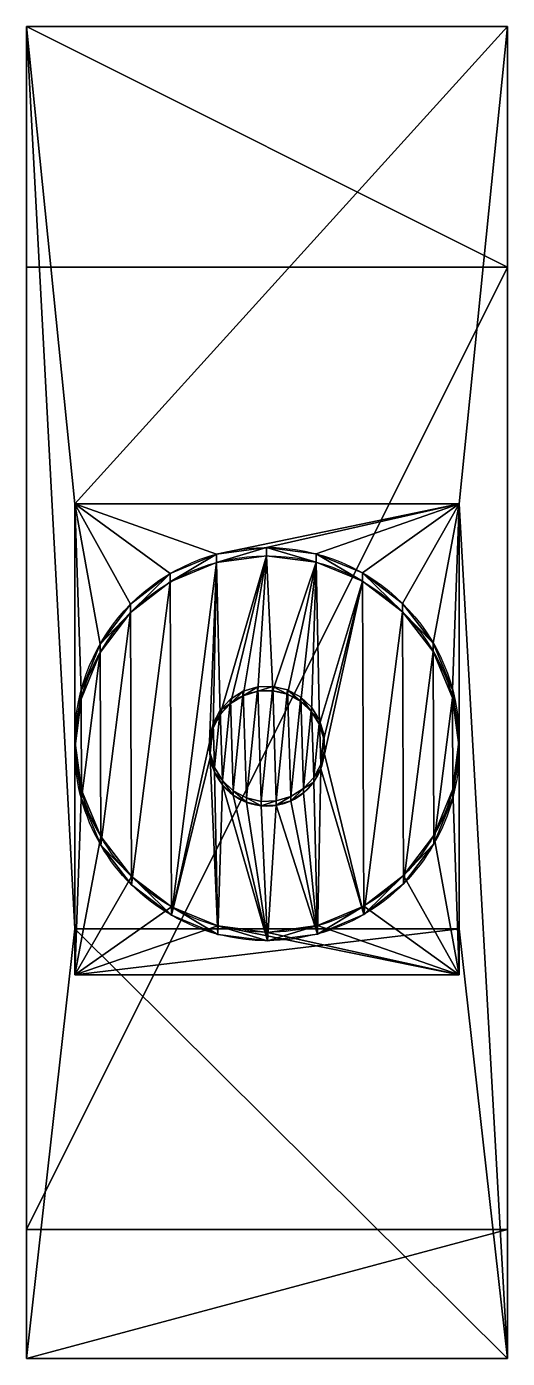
# Model space of a CAD drawing. Extents: x 22.1 to 32.1, y 23.5 to 51.2.
import ezdxf

# ---------------------------------------------------------------- set-up
doc = ezdxf.new("R2010")
doc.units = 0
doc.layers.get('0').update_dxf_attribs({"color": 13, "linetype": 'CONTINUOUS'})

msp = doc.modelspace()

# ---------------------------------------------------------------- linework, layer by layer
for p, q in [((32.137, 51.158, 5.5), (22.137, 51.158, 5.5)), ((22.137, 46.158), (22.137, 51.158, 5.5)), ((22.137, 51.158, 5.5), (22.137, 23.482, 1.882)), ((32.137, 46.158), (32.137, 51.158, 5.5)), ((32.137, 23.482, 1.882), (32.137, 51.158, 5.5)), ((22.137, 46.158), (22.137, 26.158)), ((32.137, 46.158), (22.137, 46.158)), ((32.137, 26.158), (32.137, 46.158)), ((23.137, 41.243, 4.204), (23.137, 36.322, 4.144)), ((31.137, 41.243, 4.204), (23.137, 41.243, 4.204)), ((23.137, 41.243, 4.204), (23.137, 32.406, 3.049)), ((31.137, 36.348, 4.144), (31.137, 41.243, 4.204)), ((31.137, 32.406, 3.049), (31.137, 41.243, 4.204)), ((26.089, 40.195, 4.191), (26.089, 40.021, 18.49)), ((27.124, 40.335, 4.193), (27.124, 40.16, 18.492)), ((28.16, 40.202, 4.191), (28.16, 40.027, 18.49)), ((25.126, 39.792, 4.186), (25.126, 39.618, 18.485)), ((29.126, 39.805, 4.186), (29.126, 39.631, 18.485)), ((24.299, 39.154, 4.178), (24.299, 38.98, 18.477)), ((29.956, 39.172, 4.179), (29.956, 38.998, 18.478)), ((23.666, 38.324, 4.168), (23.666, 38.149, 18.467)), ((30.595, 38.346, 4.169), (30.595, 38.172, 18.468)), ((26.944, 37.345, 18.457), (26.944, 37.436, 10.958)), ((27.257, 37.355, 18.458), (27.257, 37.446, 10.958)), ((27.562, 37.283, 18.457), (27.562, 37.374, 10.957)), ((30.997, 37.383, 4.157), (30.997, 37.208, 18.456)), ((23.27, 37.358, 4.157), (23.27, 37.183, 18.455)), ((26.377, 37.09, 18.454), (26.377, 37.181, 10.955)), ((26.644, 37.254, 18.456), (26.644, 37.346, 10.957)), ((27.838, 37.135, 18.455), (27.838, 37.226, 10.955)), ((26.163, 36.861, 18.452), (26.163, 36.953, 10.952)), ((28.066, 36.92, 18.452), (28.066, 37.012, 10.953)), ((26.015, 36.585, 18.448), (26.015, 36.677, 10.949)), ((28.231, 36.654, 18.449), (28.231, 36.745, 10.95)), ((23.137, 36.322, 4.144), (23.137, 31.453, 4.085)), ((23.137, 36.322, 4.144), (23.137, 36.148, 18.443)), ((25.943, 36.28, 18.444), (25.943, 36.372, 10.945)), ((28.321, 36.354, 18.445), (28.321, 36.445, 10.946)), ((31.137, 31.453, 4.085), (31.137, 36.348, 4.144)), ((31.137, 36.348, 4.144), (31.137, 36.174, 18.443)), ((25.953, 35.967, 18.441), (25.953, 36.059, 10.941)), ((28.331, 36.041, 18.442), (28.331, 36.132, 10.942)), ((26.043, 35.667, 18.437), (26.043, 35.759, 10.938)), ((28.259, 35.736, 18.438), (28.259, 35.827, 10.938)), ((26.208, 35.401, 18.434), (26.208, 35.493, 10.934)), ((28.111, 35.46, 18.434), (28.111, 35.551, 10.935)), ((23.277, 35.287, 4.131), (23.277, 35.113, 18.43)), ((26.436, 35.187, 18.431), (26.436, 35.278, 10.932)), ((27.63, 35.067, 18.43), (27.63, 35.158, 10.93)), ((27.897, 35.232, 18.432), (27.897, 35.323, 10.932)), ((31.004, 35.312, 4.132), (31.004, 35.138, 18.431)), ((26.712, 35.038, 18.429), (26.712, 35.13, 10.93)), ((27.017, 34.967, 18.428), (27.017, 35.058, 10.929)), ((27.33, 34.976, 18.429), (27.33, 35.068, 10.929)), ((23.679, 34.324, 4.12), (23.679, 34.15, 18.418)), ((30.608, 34.346, 4.12), (30.608, 34.172, 18.419)), ((24.318, 33.498, 4.109), (24.318, 33.323, 18.408)), ((29.975, 33.516, 4.11), (29.975, 33.342, 18.409)), ((25.148, 32.865, 4.102), (25.148, 32.69, 18.401)), ((29.148, 32.878, 4.102), (29.148, 32.703, 18.401)), ((23.137, 32.406, 3.049), (31.137, 32.406, 3.049)), ((23.137, 32.406, 3.049), (23.137, 31.453, 4.085)), ((26.114, 32.468, 4.097), (26.114, 32.294, 18.396)), ((28.185, 32.475, 4.097), (28.185, 32.301, 18.396)), ((31.137, 32.406, 3.049), (31.137, 31.453, 4.085)), ((27.15, 32.335, 4.095), (27.15, 32.161, 18.394)), ((23.137, 31.453, 4.085), (31.137, 31.453, 4.085)), ((22.137, 26.158), (32.137, 26.158)), ((22.137, 26.158), (22.137, 23.482, 1.882)), ((32.137, 26.158), (32.137, 23.482, 1.882)), ((22.137, 23.482, 1.882), (32.137, 23.482, 1.882))]:
    msp.add_line(p, q)
msp.add_polyline3d([(26.043, 35.759, 10.938), (25.953, 36.059, 10.941), (25.943, 36.372, 10.945), (26.015, 36.677, 10.949), (26.163, 36.953, 10.952), (26.377, 37.181, 10.955), (26.644, 37.346, 10.957), (26.944, 37.436, 10.958), (27.257, 37.446, 10.958), (27.562, 37.374, 10.957), (27.838, 37.226, 10.955), (28.066, 37.012, 10.953), (28.231, 36.745, 10.95), (28.321, 36.445, 10.946), (28.331, 36.132, 10.942), (28.259, 35.827, 10.938), (28.111, 35.551, 10.935), (27.897, 35.323, 10.932), (27.63, 35.158, 10.93), (27.33, 35.068, 10.929), (27.017, 35.058, 10.929), (26.712, 35.13, 10.93), (26.436, 35.278, 10.932), (26.208, 35.493, 10.934), (26.043, 35.759, 10.938)], close=True)
at = {"extrusion": (-1.81905e-16, 0.012193, -0.999926)}
msp.add_circle((-27.137, 36.383, -18.001), 1.2, dxfattribs=at)
at = {"extrusion": (5.1743e-17, 0.012193, -0.999926)}
for centre, start, end in [((-27.137, 36.383, -3.701), 359.8133, 179.8133), ((-27.137, 36.383, -18.001), 359.8133, 179.8133), ((-27.137, 36.383, -3.701), 179.8133, 359.8133), ((-27.137, 36.383, -18.001), 179.8133, 359.8133)]:
    msp.add_arc(centre, 4, start, end, dxfattribs=at)

# ---------------------------------------------------------------- meshes
mesh = msp.add_polyface()
corners = [(22.137, 51.158, 5.5), (22.137, 26.158), (22.137, 23.482, 1.882), (22.137, 46.158)]
mesh.append_faces([[corners[k] for k in face] for face in [(0, 1, 2), (1, 0, 3)]], dxfattribs={"vtx0": -1})
mesh = msp.add_polyface()
corners = [(22.137, 51.158, 5.5), (32.137, 46.158), (22.137, 46.158), (32.137, 51.158, 5.5)]
mesh.append_faces([[corners[k] for k in face] for face in [(0, 1, 2), (1, 0, 3)]], dxfattribs={"vtx0": -1})
mesh = msp.add_polyface()
corners = [(22.137, 23.482, 1.882), (23.137, 32.406, 3.049), (22.137, 51.158, 5.5), (32.137, 23.482, 1.882), (31.137, 32.406, 3.049), (31.137, 41.243, 4.204), (23.137, 41.243, 4.204), (32.137, 51.158, 5.5)]
mesh.append_faces([[corners[k] for k in face] for face in [(0, 1, 2), (1, 3, 4), (4, 3, 5), (2, 6, 7), (6, 2, 1), (7, 5, 3)]], dxfattribs={"vtx0": -1, "vtx1": -1})
mesh.append_faces([[corners[k] for k in face] for face in [(1, 0, 3), (7, 6, 5)]], dxfattribs={"vtx0": -1, "vtx2": -1})
mesh = msp.add_polyface()
corners = [(32.137, 26.158), (32.137, 51.158, 5.5), (32.137, 23.482, 1.882), (32.137, 46.158)]
mesh.append_faces([[corners[k] for k in face] for face in [(0, 1, 2), (1, 0, 3)]], dxfattribs={"vtx0": -1})
mesh = msp.add_polyface()
corners = [(32.137, 46.158), (22.137, 26.158), (22.137, 46.158), (32.137, 26.158)]
mesh.append_faces([[corners[k] for k in face] for face in [(0, 1, 2), (1, 0, 3)]], dxfattribs={"vtx0": -1})
mesh = msp.add_polyface()
corners = [(23.27, 37.358, 4.157), (23.137, 41.243, 4.204), (23.137, 36.322, 4.144), (23.666, 38.324, 4.168), (24.299, 39.154, 4.178), (25.126, 39.792, 4.186), (26.089, 40.195, 4.191), (31.137, 41.243, 4.204), (27.124, 40.335, 4.193), (28.16, 40.202, 4.191), (29.126, 39.805, 4.186), (29.956, 39.172, 4.179), (30.595, 38.346, 4.169), (30.997, 37.383, 4.157), (31.137, 36.348, 4.144)]
mesh.append_faces([[corners[k] for k in face] for face in [(0, 1, 2), (7, 13, 14)]], dxfattribs={"vtx0": -1})
mesh.append_faces([[corners[k] for k in face] for face in [(1, 6, 7)]], dxfattribs={"vtx0": -1, "vtx1": -1})
mesh.append_faces([[corners[k] for k in face] for face in [(1, 0, 3), (1, 3, 4), (1, 4, 5), (1, 5, 6), (7, 6, 8), (7, 8, 9), (7, 9, 10), (7, 10, 11), (7, 11, 12), (7, 12, 13)]], dxfattribs={"vtx0": -1, "vtx2": -1})
mesh = msp.add_polyface()
corners = [(23.137, 36.322, 4.144), (23.137, 32.406, 3.049), (23.137, 31.453, 4.085), (23.137, 41.243, 4.204)]
mesh.append_faces([[corners[k] for k in face] for face in [(0, 1, 2), (1, 0, 3)]], dxfattribs={"vtx0": -1})
mesh = msp.add_polyface()
corners = [(31.137, 32.406, 3.049), (31.137, 36.348, 4.144), (31.137, 31.453, 4.085), (31.137, 41.243, 4.204)]
mesh.append_faces([[corners[k] for k in face] for face in [(0, 1, 2), (1, 0, 3)]], dxfattribs={"vtx0": -1})
mesh = msp.add_polyface()
corners = [(25.148, 32.69, 18.401), (25.953, 35.967, 18.441), (25.943, 36.28, 18.444), (26.114, 32.294, 18.396), (26.043, 35.667, 18.437), (26.208, 35.401, 18.434), (27.15, 32.161, 18.394), (26.436, 35.187, 18.431), (26.712, 35.038, 18.429), (27.017, 34.967, 18.428), (27.33, 34.976, 18.429), (28.185, 32.301, 18.396), (27.63, 35.067, 18.43), (27.897, 35.232, 18.432), (28.111, 35.46, 18.434), (28.259, 35.736, 18.438), (29.148, 32.703, 18.401), (28.331, 36.041, 18.442), (29.126, 39.631, 18.485), (29.956, 38.998, 18.478), (29.975, 33.342, 18.409), (30.595, 38.172, 18.468), (30.608, 34.172, 18.419), (30.997, 37.208, 18.456), (31.004, 35.138, 18.431), (31.137, 36.174, 18.443), (23.277, 35.113, 18.43), (23.27, 37.183, 18.455), (23.137, 36.148, 18.443), (23.666, 38.149, 18.467), (23.679, 34.15, 18.418), (24.299, 38.98, 18.477), (24.318, 33.323, 18.408), (25.126, 39.618, 18.485), (26.089, 40.021, 18.49), (26.015, 36.585, 18.448), (26.163, 36.861, 18.452), (27.124, 40.16, 18.492), (26.377, 37.09, 18.454), (26.644, 37.254, 18.456), (26.944, 37.345, 18.457), (27.257, 37.355, 18.458), (28.16, 40.027, 18.49), (27.562, 37.283, 18.457), (27.838, 37.135, 18.455), (28.066, 36.92, 18.452), (28.231, 36.654, 18.449), (28.321, 36.354, 18.445)]
mesh.append_faces([[corners[k] for k in face] for face in [(23, 24, 25), (26, 27, 28)]], dxfattribs={"vtx0": -1})
mesh.append_faces([[corners[k] for k in face] for face in [(1, 3, 4), (4, 3, 5), (5, 6, 7), (7, 6, 8), (8, 6, 9), (9, 6, 10), (10, 11, 12), (12, 11, 13), (13, 11, 14), (14, 11, 15), (15, 16, 17), (18, 16, 19), (19, 20, 21), (21, 22, 23), (27, 26, 29), (29, 30, 31), (31, 32, 33), (33, 0, 34), (34, 36, 37), (37, 41, 42), (42, 46, 18)]], dxfattribs={"vtx0": -1, "vtx1": -1})
mesh.append_faces([[corners[k] for k in face] for face in [(17, 16, 18), (34, 0, 2)]], dxfattribs={"vtx0": -1, "vtx1": -1, "vtx2": -1})
mesh.append_faces([[corners[k] for k in face] for face in [(0, 1, 2), (1, 0, 3), (5, 3, 6), (10, 6, 11), (15, 11, 16), (19, 16, 20), (21, 20, 22), (23, 22, 24), (29, 26, 30), (31, 30, 32), (33, 32, 0), (34, 2, 35), (34, 35, 36), (37, 36, 38), (37, 38, 39), (37, 39, 40), (37, 40, 41), (42, 41, 43), (42, 43, 44), (42, 44, 45), (42, 45, 46), (18, 46, 47), (18, 47, 17)]], dxfattribs={"vtx0": -1, "vtx2": -1})
mesh = msp.add_polyface()
corners = [(25.126, 39.618, 18.485), (26.089, 40.195, 4.191), (25.126, 39.792, 4.186), (26.089, 40.021, 18.49)]
mesh.append_faces([[corners[k] for k in face] for face in [(0, 1, 2), (1, 0, 3)]], dxfattribs={"vtx0": -1})
mesh = msp.add_polyface()
corners = [(26.089, 40.021, 18.49), (27.124, 40.335, 4.193), (26.089, 40.195, 4.191), (27.124, 40.16, 18.492)]
mesh.append_faces([[corners[k] for k in face] for face in [(0, 1, 2), (1, 0, 3)]], dxfattribs={"vtx0": -1})
mesh = msp.add_polyface()
corners = [(27.124, 40.335, 4.193), (28.16, 40.027, 18.49), (28.16, 40.202, 4.191), (27.124, 40.16, 18.492)]
mesh.append_faces([[corners[k] for k in face] for face in [(0, 1, 2), (1, 0, 3)]], dxfattribs={"vtx0": -1})
mesh = msp.add_polyface()
corners = [(28.16, 40.202, 4.191), (29.126, 39.631, 18.485), (29.126, 39.805, 4.186), (28.16, 40.027, 18.49)]
mesh.append_faces([[corners[k] for k in face] for face in [(0, 1, 2), (1, 0, 3)]], dxfattribs={"vtx0": -1})
mesh = msp.add_polyface()
corners = [(24.299, 38.98, 18.477), (25.126, 39.792, 4.186), (24.299, 39.154, 4.178), (25.126, 39.618, 18.485)]
mesh.append_faces([[corners[k] for k in face] for face in [(0, 1, 2), (1, 0, 3)]], dxfattribs={"vtx0": -1})
mesh = msp.add_polyface()
corners = [(29.126, 39.805, 4.186), (29.956, 38.998, 18.478), (29.956, 39.172, 4.179), (29.126, 39.631, 18.485)]
mesh.append_faces([[corners[k] for k in face] for face in [(0, 1, 2), (1, 0, 3)]], dxfattribs={"vtx0": -1})
mesh = msp.add_polyface()
corners = [(24.299, 38.98, 18.477), (23.666, 38.324, 4.168), (23.666, 38.149, 18.467), (24.299, 39.154, 4.178)]
mesh.append_faces([[corners[k] for k in face] for face in [(0, 1, 2), (1, 0, 3)]], dxfattribs={"vtx0": -1})
mesh = msp.add_polyface()
corners = [(30.595, 38.346, 4.169), (29.956, 38.998, 18.478), (30.595, 38.172, 18.468), (29.956, 39.172, 4.179)]
mesh.append_faces([[corners[k] for k in face] for face in [(0, 1, 2), (1, 0, 3)]], dxfattribs={"vtx0": -1})
mesh = msp.add_polyface()
corners = [(23.666, 38.149, 18.467), (23.27, 37.358, 4.157), (23.27, 37.183, 18.455), (23.666, 38.324, 4.168)]
mesh.append_faces([[corners[k] for k in face] for face in [(0, 1, 2), (1, 0, 3)]], dxfattribs={"vtx0": -1})
mesh = msp.add_polyface()
corners = [(30.997, 37.383, 4.157), (30.595, 38.172, 18.468), (30.997, 37.208, 18.456), (30.595, 38.346, 4.169)]
mesh.append_faces([[corners[k] for k in face] for face in [(0, 1, 2), (1, 0, 3)]], dxfattribs={"vtx0": -1})
mesh = msp.add_polyface()
corners = [(25.953, 36.059, 10.941), (26.015, 36.677, 10.949), (25.943, 36.372, 10.945), (26.043, 35.759, 10.938), (26.163, 36.953, 10.952), (26.208, 35.493, 10.934), (26.377, 37.181, 10.955), (26.436, 35.278, 10.932), (26.644, 37.346, 10.957), (26.712, 35.13, 10.93), (26.944, 37.436, 10.958), (27.017, 35.058, 10.929), (27.257, 37.446, 10.958), (27.33, 35.068, 10.929), (27.562, 37.374, 10.957), (27.63, 35.158, 10.93), (27.838, 37.226, 10.955), (27.897, 35.323, 10.932), (28.066, 37.012, 10.953), (28.111, 35.551, 10.935), (28.231, 36.745, 10.95), (28.259, 35.827, 10.938), (28.321, 36.445, 10.946), (28.331, 36.132, 10.942)]
mesh.append_faces([[corners[k] for k in face] for face in [(0, 1, 2), (22, 21, 23)]], dxfattribs={"vtx0": -1})
mesh.append_faces([[corners[k] for k in face] for face in [(1, 3, 4), (4, 5, 6), (6, 7, 8), (8, 9, 10), (10, 11, 12), (12, 13, 14), (14, 15, 16), (16, 17, 18), (18, 19, 20), (20, 21, 22)]], dxfattribs={"vtx0": -1, "vtx1": -1})
mesh.append_faces([[corners[k] for k in face] for face in [(1, 0, 3), (4, 3, 5), (6, 5, 7), (8, 7, 9), (10, 9, 11), (12, 11, 13), (14, 13, 15), (16, 15, 17), (18, 17, 19), (20, 19, 21)]], dxfattribs={"vtx0": -1, "vtx2": -1})
mesh = msp.add_polyface()
corners = [(26.944, 37.436, 10.958), (26.644, 37.254, 18.456), (26.644, 37.346, 10.957), (26.944, 37.345, 18.457)]
mesh.append_faces([[corners[k] for k in face] for face in [(0, 1, 2), (1, 0, 3)]], dxfattribs={"vtx0": -1})
mesh = msp.add_polyface()
corners = [(27.257, 37.446, 10.958), (26.944, 37.345, 18.457), (26.944, 37.436, 10.958), (27.257, 37.355, 18.458)]
mesh.append_faces([[corners[k] for k in face] for face in [(0, 1, 2), (1, 0, 3)]], dxfattribs={"vtx0": -1})
mesh = msp.add_polyface()
corners = [(27.562, 37.283, 18.457), (27.257, 37.446, 10.958), (27.562, 37.374, 10.957), (27.257, 37.355, 18.458)]
mesh.append_faces([[corners[k] for k in face] for face in [(0, 1, 2), (1, 0, 3)]], dxfattribs={"vtx0": -1})
mesh = msp.add_polyface()
corners = [(27.838, 37.135, 18.455), (27.562, 37.374, 10.957), (27.838, 37.226, 10.955), (27.562, 37.283, 18.457)]
mesh.append_faces([[corners[k] for k in face] for face in [(0, 1, 2), (1, 0, 3)]], dxfattribs={"vtx0": -1})
mesh = msp.add_polyface()
corners = [(31.137, 36.348, 4.144), (30.997, 37.208, 18.456), (31.137, 36.174, 18.443), (30.997, 37.383, 4.157)]
mesh.append_faces([[corners[k] for k in face] for face in [(0, 1, 2), (1, 0, 3)]], dxfattribs={"vtx0": -1})
mesh = msp.add_polyface()
corners = [(23.27, 37.183, 18.455), (23.137, 36.322, 4.144), (23.137, 36.148, 18.443), (23.27, 37.358, 4.157)]
mesh.append_faces([[corners[k] for k in face] for face in [(0, 1, 2), (1, 0, 3)]], dxfattribs={"vtx0": -1})
mesh = msp.add_polyface()
corners = [(26.163, 36.953, 10.952), (26.377, 37.09, 18.454), (26.163, 36.861, 18.452), (26.377, 37.181, 10.955)]
mesh.append_faces([[corners[k] for k in face] for face in [(0, 1, 2), (1, 0, 3)]], dxfattribs={"vtx0": -1})
mesh = msp.add_polyface()
corners = [(26.644, 37.346, 10.957), (26.377, 37.09, 18.454), (26.377, 37.181, 10.955), (26.644, 37.254, 18.456)]
mesh.append_faces([[corners[k] for k in face] for face in [(0, 1, 2), (1, 0, 3)]], dxfattribs={"vtx0": -1})
mesh = msp.add_polyface()
corners = [(28.066, 36.92, 18.452), (27.838, 37.226, 10.955), (28.066, 37.012, 10.953), (27.838, 37.135, 18.455)]
mesh.append_faces([[corners[k] for k in face] for face in [(0, 1, 2), (1, 0, 3)]], dxfattribs={"vtx0": -1})
mesh = msp.add_polyface()
corners = [(26.015, 36.677, 10.949), (26.163, 36.861, 18.452), (26.015, 36.585, 18.448), (26.163, 36.953, 10.952)]
mesh.append_faces([[corners[k] for k in face] for face in [(0, 1, 2), (1, 0, 3)]], dxfattribs={"vtx0": -1})
mesh = msp.add_polyface()
corners = [(28.066, 36.92, 18.452), (28.231, 36.745, 10.95), (28.231, 36.654, 18.449), (28.066, 37.012, 10.953)]
mesh.append_faces([[corners[k] for k in face] for face in [(0, 1, 2), (1, 0, 3)]], dxfattribs={"vtx0": -1})
mesh = msp.add_polyface()
corners = [(25.943, 36.372, 10.945), (26.015, 36.585, 18.448), (25.943, 36.28, 18.444), (26.015, 36.677, 10.949)]
mesh.append_faces([[corners[k] for k in face] for face in [(0, 1, 2), (1, 0, 3)]], dxfattribs={"vtx0": -1})
mesh = msp.add_polyface()
corners = [(28.231, 36.654, 18.449), (28.321, 36.445, 10.946), (28.321, 36.354, 18.445), (28.231, 36.745, 10.95)]
mesh.append_faces([[corners[k] for k in face] for face in [(0, 1, 2), (1, 0, 3)]], dxfattribs={"vtx0": -1})
mesh = msp.add_polyface()
corners = [(23.137, 31.453, 4.085), (23.277, 35.287, 4.131), (23.137, 36.322, 4.144), (23.679, 34.324, 4.12), (24.318, 33.498, 4.109), (25.148, 32.865, 4.102), (26.114, 32.468, 4.097), (31.137, 31.453, 4.085), (27.15, 32.335, 4.095), (28.185, 32.475, 4.097), (29.148, 32.878, 4.102), (29.975, 33.516, 4.11), (30.608, 34.346, 4.12), (31.004, 35.312, 4.132), (31.137, 36.348, 4.144)]
mesh.append_faces([[corners[k] for k in face] for face in [(0, 1, 2), (13, 7, 14)]], dxfattribs={"vtx0": -1})
mesh.append_faces([[corners[k] for k in face] for face in [(1, 0, 3), (3, 0, 4), (4, 0, 5), (5, 0, 6), (6, 7, 8), (8, 7, 9), (9, 7, 10), (10, 7, 11), (11, 7, 12), (12, 7, 13)]], dxfattribs={"vtx0": -1, "vtx1": -1})
mesh.append_faces([[corners[k] for k in face] for face in [(6, 0, 7)]], dxfattribs={"vtx0": -1, "vtx2": -1})
mesh = msp.add_polyface()
corners = [(23.137, 36.148, 18.443), (23.277, 35.287, 4.131), (23.277, 35.113, 18.43), (23.137, 36.322, 4.144)]
mesh.append_faces([[corners[k] for k in face] for face in [(0, 1, 2), (1, 0, 3)]], dxfattribs={"vtx0": -1})
mesh = msp.add_polyface()
corners = [(25.953, 36.059, 10.941), (25.943, 36.28, 18.444), (25.953, 35.967, 18.441), (25.943, 36.372, 10.945)]
mesh.append_faces([[corners[k] for k in face] for face in [(0, 1, 2), (1, 0, 3)]], dxfattribs={"vtx0": -1})
mesh = msp.add_polyface()
corners = [(28.321, 36.354, 18.445), (28.331, 36.132, 10.942), (28.331, 36.041, 18.442), (28.321, 36.445, 10.946)]
mesh.append_faces([[corners[k] for k in face] for face in [(0, 1, 2), (1, 0, 3)]], dxfattribs={"vtx0": -1})
mesh = msp.add_polyface()
corners = [(31.004, 35.312, 4.132), (31.137, 36.174, 18.443), (31.004, 35.138, 18.431), (31.137, 36.348, 4.144)]
mesh.append_faces([[corners[k] for k in face] for face in [(0, 1, 2), (1, 0, 3)]], dxfattribs={"vtx0": -1})
mesh = msp.add_polyface()
corners = [(26.043, 35.759, 10.938), (25.953, 35.967, 18.441), (26.043, 35.667, 18.437), (25.953, 36.059, 10.941)]
mesh.append_faces([[corners[k] for k in face] for face in [(0, 1, 2), (1, 0, 3)]], dxfattribs={"vtx0": -1})
mesh = msp.add_polyface()
corners = [(28.331, 36.041, 18.442), (28.259, 35.827, 10.938), (28.259, 35.736, 18.438), (28.331, 36.132, 10.942)]
mesh.append_faces([[corners[k] for k in face] for face in [(0, 1, 2), (1, 0, 3)]], dxfattribs={"vtx0": -1})
mesh = msp.add_polyface()
corners = [(26.208, 35.493, 10.934), (26.043, 35.667, 18.437), (26.208, 35.401, 18.434), (26.043, 35.759, 10.938)]
mesh.append_faces([[corners[k] for k in face] for face in [(0, 1, 2), (1, 0, 3)]], dxfattribs={"vtx0": -1})
mesh = msp.add_polyface()
corners = [(28.259, 35.736, 18.438), (28.111, 35.551, 10.935), (28.111, 35.46, 18.434), (28.259, 35.827, 10.938)]
mesh.append_faces([[corners[k] for k in face] for face in [(0, 1, 2), (1, 0, 3)]], dxfattribs={"vtx0": -1})
mesh = msp.add_polyface()
corners = [(26.208, 35.493, 10.934), (26.436, 35.187, 18.431), (26.436, 35.278, 10.932), (26.208, 35.401, 18.434)]
mesh.append_faces([[corners[k] for k in face] for face in [(0, 1, 2), (1, 0, 3)]], dxfattribs={"vtx0": -1})
mesh = msp.add_polyface()
corners = [(28.111, 35.46, 18.434), (27.897, 35.323, 10.932), (27.897, 35.232, 18.432), (28.111, 35.551, 10.935)]
mesh.append_faces([[corners[k] for k in face] for face in [(0, 1, 2), (1, 0, 3)]], dxfattribs={"vtx0": -1})
mesh = msp.add_polyface()
corners = [(23.277, 35.113, 18.43), (23.679, 34.324, 4.12), (23.679, 34.15, 18.418), (23.277, 35.287, 4.131)]
mesh.append_faces([[corners[k] for k in face] for face in [(0, 1, 2), (1, 0, 3)]], dxfattribs={"vtx0": -1})
mesh = msp.add_polyface()
corners = [(26.436, 35.278, 10.932), (26.712, 35.038, 18.429), (26.712, 35.13, 10.93), (26.436, 35.187, 18.431)]
mesh.append_faces([[corners[k] for k in face] for face in [(0, 1, 2), (1, 0, 3)]], dxfattribs={"vtx0": -1})
mesh = msp.add_polyface()
corners = [(27.33, 34.976, 18.429), (27.63, 35.158, 10.93), (27.33, 35.068, 10.929), (27.63, 35.067, 18.43)]
mesh.append_faces([[corners[k] for k in face] for face in [(0, 1, 2), (1, 0, 3)]], dxfattribs={"vtx0": -1})
mesh = msp.add_polyface()
corners = [(27.63, 35.067, 18.43), (27.897, 35.323, 10.932), (27.63, 35.158, 10.93), (27.897, 35.232, 18.432)]
mesh.append_faces([[corners[k] for k in face] for face in [(0, 1, 2), (1, 0, 3)]], dxfattribs={"vtx0": -1})
mesh = msp.add_polyface()
corners = [(30.608, 34.346, 4.12), (31.004, 35.138, 18.431), (30.608, 34.172, 18.419), (31.004, 35.312, 4.132)]
mesh.append_faces([[corners[k] for k in face] for face in [(0, 1, 2), (1, 0, 3)]], dxfattribs={"vtx0": -1})
mesh = msp.add_polyface()
corners = [(26.712, 35.13, 10.93), (27.017, 34.967, 18.428), (27.017, 35.058, 10.929), (26.712, 35.038, 18.429)]
mesh.append_faces([[corners[k] for k in face] for face in [(0, 1, 2), (1, 0, 3)]], dxfattribs={"vtx0": -1})
mesh = msp.add_polyface()
corners = [(27.017, 34.967, 18.428), (27.33, 35.068, 10.929), (27.017, 35.058, 10.929), (27.33, 34.976, 18.429)]
mesh.append_faces([[corners[k] for k in face] for face in [(0, 1, 2), (1, 0, 3)]], dxfattribs={"vtx0": -1})
mesh = msp.add_polyface()
corners = [(23.679, 34.15, 18.418), (24.318, 33.498, 4.109), (24.318, 33.323, 18.408), (23.679, 34.324, 4.12)]
mesh.append_faces([[corners[k] for k in face] for face in [(0, 1, 2), (1, 0, 3)]], dxfattribs={"vtx0": -1})
mesh = msp.add_polyface()
corners = [(29.975, 33.516, 4.11), (30.608, 34.172, 18.419), (29.975, 33.342, 18.409), (30.608, 34.346, 4.12)]
mesh.append_faces([[corners[k] for k in face] for face in [(0, 1, 2), (1, 0, 3)]], dxfattribs={"vtx0": -1})
mesh = msp.add_polyface()
corners = [(25.148, 32.69, 18.401), (24.318, 33.498, 4.109), (25.148, 32.865, 4.102), (24.318, 33.323, 18.408)]
mesh.append_faces([[corners[k] for k in face] for face in [(0, 1, 2), (1, 0, 3)]], dxfattribs={"vtx0": -1})
mesh = msp.add_polyface()
corners = [(29.975, 33.516, 4.11), (29.148, 32.703, 18.401), (29.148, 32.878, 4.102), (29.975, 33.342, 18.409)]
mesh.append_faces([[corners[k] for k in face] for face in [(0, 1, 2), (1, 0, 3)]], dxfattribs={"vtx0": -1})
mesh = msp.add_polyface()
corners = [(26.114, 32.294, 18.396), (25.148, 32.865, 4.102), (26.114, 32.468, 4.097), (25.148, 32.69, 18.401)]
mesh.append_faces([[corners[k] for k in face] for face in [(0, 1, 2), (1, 0, 3)]], dxfattribs={"vtx0": -1})
mesh = msp.add_polyface()
corners = [(29.148, 32.878, 4.102), (28.185, 32.301, 18.396), (28.185, 32.475, 4.097), (29.148, 32.703, 18.401)]
mesh.append_faces([[corners[k] for k in face] for face in [(0, 1, 2), (1, 0, 3)]], dxfattribs={"vtx0": -1})
mesh = msp.add_polyface()
corners = [(31.137, 32.406, 3.049), (23.137, 31.453, 4.085), (23.137, 32.406, 3.049), (31.137, 31.453, 4.085)]
mesh.append_faces([[corners[k] for k in face] for face in [(0, 1, 2), (1, 0, 3)]], dxfattribs={"vtx0": -1})
mesh = msp.add_polyface()
corners = [(27.15, 32.161, 18.394), (26.114, 32.468, 4.097), (27.15, 32.335, 4.095), (26.114, 32.294, 18.396)]
mesh.append_faces([[corners[k] for k in face] for face in [(0, 1, 2), (1, 0, 3)]], dxfattribs={"vtx0": -1})
mesh = msp.add_polyface()
corners = [(28.185, 32.475, 4.097), (27.15, 32.161, 18.394), (27.15, 32.335, 4.095), (28.185, 32.301, 18.396)]
mesh.append_faces([[corners[k] for k in face] for face in [(0, 1, 2), (1, 0, 3)]], dxfattribs={"vtx0": -1})
mesh = msp.add_polyface()
corners = [(32.137, 26.158), (22.137, 23.482, 1.882), (22.137, 26.158), (32.137, 23.482, 1.882)]
mesh.append_faces([[corners[k] for k in face] for face in [(0, 1, 2), (1, 0, 3)]], dxfattribs={"vtx0": -1})

doc.saveas('drawing.dxf')
